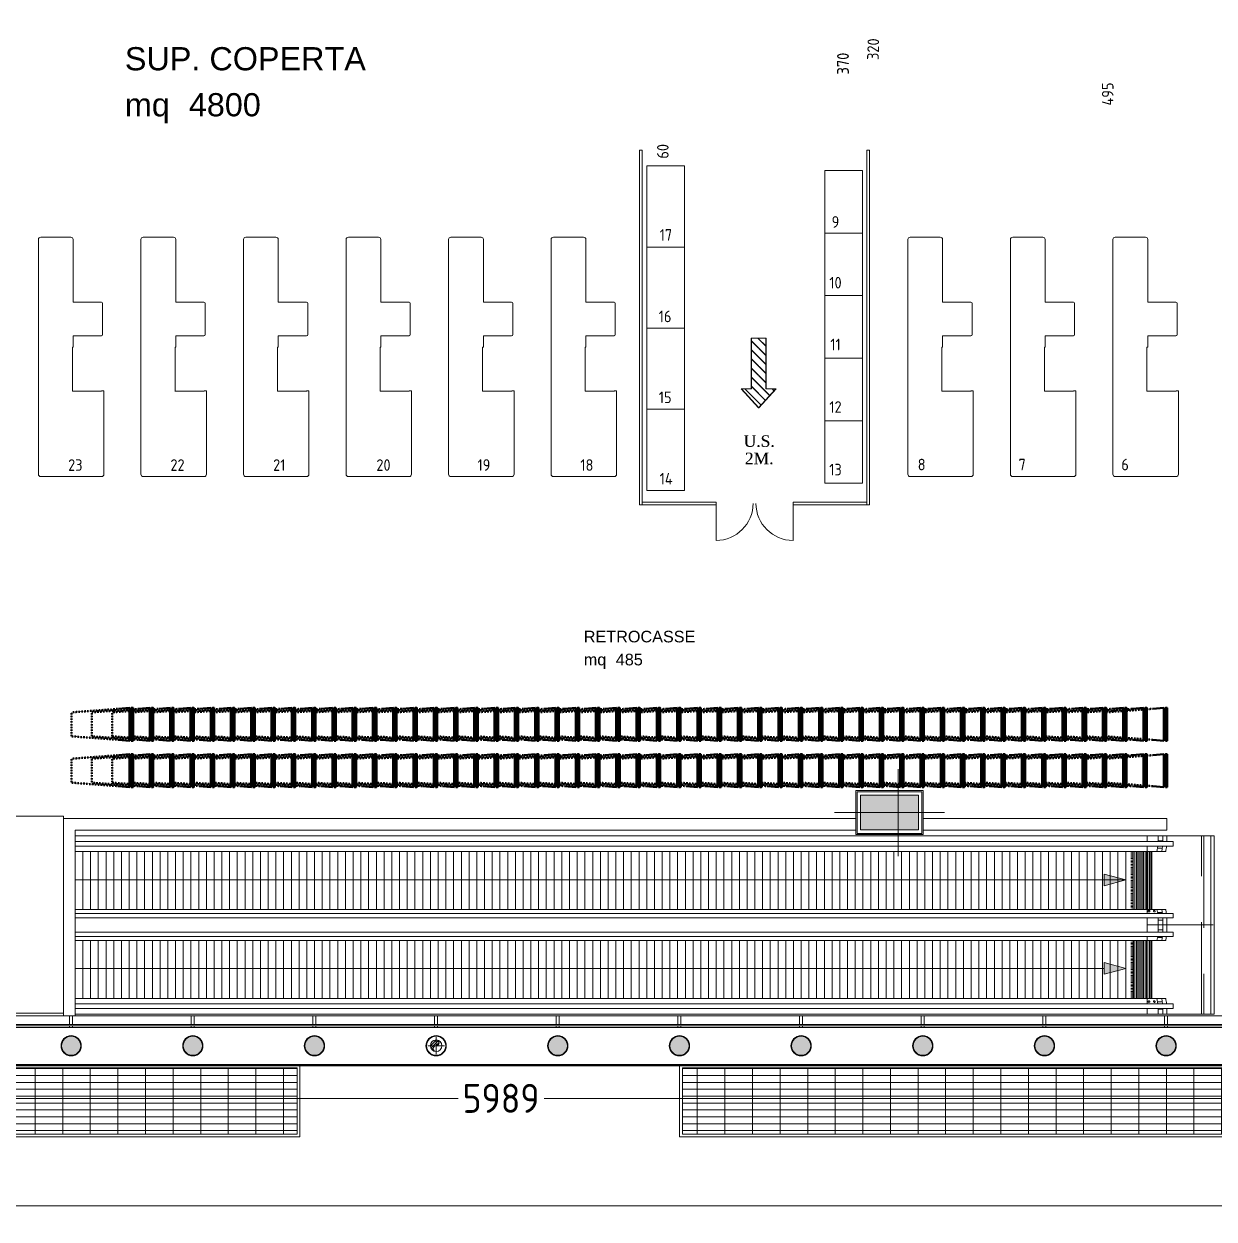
# Model space of a CAD drawing. Header units: millimetres. Extents: x 8265 to 78888, y 1905 to 34251.
# Drawn here: x 41581 to 43635, y 19102 to 21165 of the extents above; entities that cross this region are included whole.
import ezdxf
from ezdxf.enums import TextEntityAlignment as Align

# ---------------------------------------------------------------- set-up
doc = ezdxf.new("R2010")
doc.units = ezdxf.units.MM
for name, pattern in [('HIDDEN', [9.525, 6.35, -3.175]), ('HIDDEN1', [0.1, 0.05, -0.05]), ('HIDDEN4', [0.125, 0.025, -0.1]), ('HIDEGIO', [5000, 2500, -2500])]:
    doc.linetypes.add(name, pattern=pattern)
doc.layers.get('Defpoints').update_dxf_attribs({"lineweight": 0})
for name, color, linetype, lineweight in [('410_STRUTTURE_001-AM_0', 7, 'Continuous', 0), ('430_TAVOLATI_001-AM_0', 3, 'Continuous', 0), ('437_RIVESTIMENTI_001-AM_0', 13, 'Continuous', 0), ('440_ALTRI_ELEMENTI_001-AM_0', 31, 'Continuous', 50), ('440_SIMBOLI_001-AM_0', 31, 'Continuous', 0), ('441_SERRAMENTI_001-AM_0', 1, 'Continuous', 0), ('443_GRIGLIE_AERAZIONE_001-AM_0', 6, 'Continuous', 0), ('448_RAMPE_SCALE_ASCENS_001-AM_0', 216, 'Continuous', 0), ('461_LAYOUT_SCHEMATICO_001-AM_0', 11, 'Continuous', 0), ('461_SCHEMATICO_0', 11, 'Continuous', 0), ('464_LAY_OUT_TQ_001-AM_0', 2, 'Continuous', 0), ('471_TESTI_POLIGONI_001-AM_0', 221, 'Continuous', 0), ('480_CAMPITURE_SIMB_REI_001-AM_0', 30, 'Continuous', 0), ('491_OMBREGGIATURE_001-AM_0', 253, 'Continuous', 50), ('495_IMPIANTI_001-AM_0', 6, 'Continuous', 0), ('AM_0', 7, 'Continuous', 50)]:
    doc.layers.add(name, color=color, linetype=linetype, lineweight=lineweight)
doc.styles.add('AREA', font='arial.ttf', dxfattribs={"height": 30})
doc.styles.add('ROMANTIC', font='romantic.ttf')
doc.styles.get("Standard").update_dxf_attribs({"font": 'isocp.shx'})
doc.dimstyles.new('quote al 100', dxfattribs={"dimscale": 100, "dimtxt": 0.2, "dimasz": 0.1, "dimexe": 0.1, "dimexo": 0.5, "dimgap": 0.1, "dimtad": 0, "dimdec": 0, "dimrnd": 0.5, "dimdsep": 46, "dimtxsty": 'Standard', "dimblk": 'ARCHTICK', "dimcen": 0.1, "dimse1": 1, "dimse2": 1, "dimclrd": 256, "dimclre": 256, "dimclrt": 256, "dimadec": 0, "dimazin": 2, "dimtp": 0.1, "dimtm": 0.1, "dimtfac": 0.71, "dimtdec": 0, "dimtmove": 1, "dimatfit": 1, "dimldrblk": 'DOT', "dimfxl": 1, "dimtzin": 0, "dimlwd": -1, "dimlwe": -1, "dimarcsym": 0})
doc.dimstyles.new('Quote Svl', dxfattribs={"dimscale": 100, "dimtxt": 0.2, "dimasz": 0.15, "dimexe": 0, "dimexo": 0.2, "dimgap": 0.1, "dimtad": 1, "dimdec": 0, "dimrnd": 5, "dimdsep": 46, "dimtxsty": 'Standard', "dimblk": 'ARCHTICK', "dimcen": 0.2, "dimse1": 1, "dimse2": 1, "dimsd1": 1, "dimsd2": 1, "dimclrd": 256, "dimclre": 256, "dimclrt": 256, "dimadec": 0, "dimazin": 2, "dimtp": 0.1, "dimtm": 0.1, "dimtfac": 0.71, "dimtdec": 0, "dimtmove": 0, "dimatfit": 3, "dimldrblk": 'ARCHTICK', "dimfxl": 0, "dimtzin": 0, "dimlwd": -1, "dimlwe": -1, "dimarcsym": 0})
doc.dimstyles.new('Quote Svl$0', dxfattribs={"dimscale": 100, "dimtxt": 0.2, "dimasz": 0.15, "dimexe": 0, "dimexo": 0.2, "dimgap": 0.1, "dimtad": 1, "dimdec": 0, "dimdsep": 46, "dimtxsty": 'Standard', "dimblk": 'ARCHTICK', "dimcen": 0.2, "dimse1": 1, "dimse2": 1, "dimsd1": 1, "dimsd2": 1, "dimclrd": 256, "dimclre": 256, "dimclrt": 256, "dimadec": 0, "dimazin": 2, "dimtp": 0.1, "dimtm": 0.1, "dimtfac": 0.71, "dimtdec": 0, "dimtmove": 0, "dimatfit": 3, "dimldrblk": 'ARCHTICK', "dimfxl": 1, "dimtzin": 0, "dimlwd": -1, "dimlwe": -1, "dimarcsym": 0})
pattern_1 = [(0, (35456.603, 18313.833), (0, 11.90625), []), (90, (35456.603, 18313.833), (-47.625, 3e-15), [])]

# ---------------------------------------------------------------- blocks, each defined once
blk = doc.blocks.new('AUDIT_I_081223173830-3')
at = {"color": 0, "linetype": 'ByBlock'}
for p, q in [((-234, 475), (-191, 475)), ((-234, 450), (-191, 450)), ((-234, 425), (-191, 425)), ((-234, 400), (-191, 400)), ((-234, 375), (-191, 375)), ((-234, 350), (-191, 350)), ((-234, 325), (-191, 325)), ((-234, 300), (-191, 300)), ((-234, 275), (-191, 275)), ((-234, 250), (-191, 250)), ((-234, 225), (-191, 225)), ((-234, 200), (-191, 200)), ((-234, 175), (-191, 175)), ((-234, 150), (-191, 150)), ((-234, 125), (-191, 125)), ((-234, 100), (-191, 100)), ((-234, 75), (-191, 75)), ((-234, 50), (-191, 50)), ((-234, 25), (-191, 25)), ((-234, 0), (-191, 0)), ((-234, -25), (-191, -25)), ((-234, -50), (-191, -50)), ((-234, -75), (-191, -75)), ((-234, -100), (-191, -100)), ((-234, -125), (-191, -125)), ((-234, -150), (-191, -150)), ((-234, -175), (-191, -175)), ((-234, -200), (-191, -200)), ((-234, -225), (-191, -225)), ((-234, -250), (-191, -250)), ((-234, -275), (-191, -275)), ((-234, -300), (-191, -300)), ((-234, -325), (-191, -325)), ((-234, -350), (-191, -350)), ((-234, -375), (-191, -375)), ((-234, -400), (-191, -400)), ((-234, -425), (-191, -425)), ((-234, -450), (-191, -450)), ((-234, -475), (-191, -475))]:
    blk.add_line(p, q, dxfattribs=at)
blk = doc.blocks.new('tappeto mobile p-1 sezionato')
at = {"layer": '448_RAMPE_SCALE_ASCENS_001-AM_0', "lineweight": 13, "ltscale": 25}
for p, q in [((2722.3, 9425), (2722.3, 9117)), ((2722.3, 9425), (2743.8, 9425)), ((2727.8, 9425), (2727.8, 9117)), ((2743.8, 9425), (2804.1, 9425)), ((2804.1, 9414.9), (2804.1, 9425)), ((2804.1, 9425), (4688.1, 9425)), ((2811, 9414.9), (2811, 9425)), ((2811, 9416.4), (2818.7, 9416.4)), ((2811.4, 9406.9), (2812.7, 9398)), ((2818.7, 9414.9), (2818.7, 9425)), ((2819.2, 9406.9), (2821.2, 9398)), ((2837.7, 9414.9), (2837.7, 9425)), ((2837.7, 9398), (2837.7, 9406.9)), ((2805.8, 9398), (4688.1, 9398)), ((2811.9, 9403.4), (2820, 9403.4)), ((2829.8, 9298), (2829.8, 9398)), ((2837.7, 9398), (2837.7, 9291.1)), ((2874.9, 9298), (2874.9, 9398)), ((2888.3, 9298), (2888.3, 9398)), ((2901.6, 9298), (2901.6, 9398)), ((2914.9, 9298), (2914.9, 9398)), ((2928.3, 9298), (2928.3, 9398)), ((2941.6, 9298), (2941.6, 9398)), ((2954.9, 9298), (2954.9, 9398)), ((2968.3, 9298), (2968.3, 9398)), ((2981.6, 9298), (2981.6, 9398)), ((2994.9, 9298), (2994.9, 9398)), ((3008.3, 9298), (3008.3, 9398)), ((3021.6, 9298), (3021.6, 9398)), ((3034.9, 9298), (3034.9, 9398)), ((3048.3, 9298), (3048.3, 9398)), ((3061.6, 9298), (3061.6, 9398)), ((3074.9, 9298), (3074.9, 9398)), ((3088.3, 9298), (3088.3, 9398)), ((3101.6, 9298), (3101.6, 9398)), ((3114.9, 9298), (3114.9, 9398)), ((3128.3, 9298), (3128.3, 9398)), ((3141.6, 9298), (3141.6, 9398)), ((3154.9, 9298), (3154.9, 9398)), ((3168.3, 9298), (3168.3, 9398)), ((3181.6, 9298), (3181.6, 9398)), ((3194.9, 9298), (3194.9, 9398)), ((3208.3, 9298), (3208.3, 9398)), ((3221.6, 9298), (3221.6, 9398)), ((3234.9, 9298), (3234.9, 9398)), ((3248.3, 9298), (3248.3, 9398)), ((3261.6, 9298), (3261.6, 9398)), ((3274.9, 9298), (3274.9, 9398)), ((3288.3, 9298), (3288.3, 9398)), ((3301.6, 9298), (3301.6, 9398)), ((3314.9, 9298), (3314.9, 9398)), ((3328.3, 9298), (3328.3, 9398)), ((3341.6, 9298), (3341.6, 9398)), ((3354.9, 9298), (3354.9, 9398)), ((3368.3, 9298), (3368.3, 9398)), ((3381.6, 9298), (3381.6, 9398)), ((3394.9, 9298), (3394.9, 9398)), ((3408.3, 9298), (3408.3, 9398)), ((3421.6, 9298), (3421.6, 9398)), ((3434.9, 9298), (3434.9, 9398)), ((3448.3, 9298), (3448.3, 9398)), ((3461.6, 9298), (3461.6, 9398)), ((3474.9, 9298), (3474.9, 9398)), ((3488.3, 9298), (3488.3, 9398)), ((3501.6, 9298), (3501.6, 9398)), ((3514.9, 9298), (3514.9, 9398)), ((3528.3, 9298), (3528.3, 9398)), ((3541.6, 9298), (3541.6, 9398)), ((3554.9, 9298), (3554.9, 9398)), ((3568.3, 9298), (3568.3, 9398)), ((3581.6, 9298), (3581.6, 9398)), ((3594.9, 9298), (3594.9, 9398)), ((3608.3, 9298), (3608.3, 9398)), ((3621.6, 9298), (3621.6, 9398)), ((3634.9, 9298), (3634.9, 9398)), ((3648.3, 9298), (3648.3, 9398)), ((3661.6, 9298), (3661.6, 9398)), ((3674.9, 9298), (3674.9, 9398)), ((3688.3, 9298), (3688.3, 9398)), ((3701.6, 9298), (3701.6, 9398)), ((3714.9, 9298), (3714.9, 9398)), ((3728.3, 9298), (3728.3, 9398)), ((3741.6, 9298), (3741.6, 9398)), ((3754.9, 9298), (3754.9, 9398)), ((3768.3, 9298), (3768.3, 9398)), ((3781.6, 9298), (3781.6, 9398)), ((3794.9, 9298), (3794.9, 9398)), ((3808.3, 9298), (3808.3, 9398)), ((3821.6, 9298), (3821.6, 9398)), ((3834.9, 9298), (3834.9, 9398)), ((3848.3, 9298), (3848.3, 9398)), ((3861.6, 9298), (3861.6, 9398)), ((3874.9, 9298), (3874.9, 9398)), ((3888.3, 9298), (3888.3, 9398)), ((3901.6, 9298), (3901.6, 9398)), ((3914.9, 9298), (3914.9, 9398)), ((3928.3, 9298), (3928.3, 9398)), ((3941.6, 9298), (3941.6, 9398)), ((3954.9, 9298), (3954.9, 9398)), ((3968.3, 9298), (3968.3, 9398)), ((3981.6, 9298), (3981.6, 9398)), ((3994.9, 9298), (3994.9, 9398)), ((4008.3, 9298), (4008.3, 9398)), ((4021.6, 9298), (4021.6, 9398)), ((4034.9, 9298), (4034.9, 9398)), ((4048.3, 9298), (4048.3, 9398)), ((4061.6, 9298), (4061.6, 9398)), ((4074.9, 9298), (4074.9, 9398)), ((4088.3, 9298), (4088.3, 9398)), ((4101.6, 9298), (4101.6, 9398)), ((4114.9, 9298), (4114.9, 9398)), ((4128.3, 9298), (4128.3, 9398)), ((4141.6, 9298), (4141.6, 9398)), ((4154.9, 9298), (4154.9, 9398)), ((4168.3, 9298), (4168.3, 9398)), ((4181.6, 9298), (4181.6, 9398)), ((4194.9, 9298), (4194.9, 9398)), ((4208.3, 9298), (4208.3, 9398)), ((4221.6, 9298), (4221.6, 9398)), ((4234.9, 9298), (4234.9, 9398)), ((4248.3, 9298), (4248.3, 9398)), ((4261.6, 9298), (4261.6, 9398)), ((4274.9, 9298), (4274.9, 9398)), ((4288.3, 9298), (4288.3, 9398)), ((4301.6, 9298), (4301.6, 9398)), ((4314.9, 9298), (4314.9, 9398)), ((4328.3, 9298), (4328.3, 9398)), ((4341.6, 9298), (4341.6, 9398)), ((4354.9, 9298), (4354.9, 9398)), ((4368.3, 9298), (4368.3, 9398)), ((4381.6, 9298), (4381.6, 9398)), ((4394.9, 9298), (4394.9, 9398)), ((4408.3, 9298), (4408.3, 9398)), ((4421.6, 9298), (4421.6, 9398)), ((4434.9, 9298), (4434.9, 9398)), ((4448.3, 9298), (4448.3, 9398)), ((4461.6, 9298), (4461.6, 9398)), ((4474.9, 9298), (4474.9, 9398)), ((4488.3, 9298), (4488.3, 9398)), ((4501.6, 9298), (4501.6, 9398)), ((4514.9, 9298), (4514.9, 9398)), ((4528.3, 9298), (4528.3, 9398)), ((4541.6, 9298), (4541.6, 9398)), ((4554.9, 9298), (4554.9, 9398)), ((4568.3, 9298), (4568.3, 9398)), ((4581.6, 9298), (4581.6, 9398)), ((4594.9, 9298), (4594.9, 9398)), ((4608.3, 9298), (4608.3, 9398)), ((4621.6, 9298), (4621.6, 9398)), ((4634.9, 9298), (4634.9, 9398)), ((4648.3, 9298), (4648.3, 9398)), ((4661.6, 9298), (4661.6, 9398)), ((4674.9, 9298), (4674.9, 9398)), ((2804, 9283.1), (2804, 9271)), ((2805.7, 9298), (4688.1, 9298)), ((2810.9, 9283.1), (2810.9, 9271)), ((2811.6, 9291.1), (2812.6, 9298)), ((2811.8, 9292.6), (2819.9, 9292.6)), ((2818.6, 9283.1), (2818.6, 9271)), ((2819.5, 9291.1), (2821.1, 9298)), ((2837.7, 9283.1), (2837.7, 9258.9)), ((2723.8, 9271), (2837.7, 9271)), ((2804, 9258.9), (2804, 9271)), ((2810.9, 9279.6), (2818.6, 9279.6)), ((2810.9, 9258.9), (2810.9, 9271)), ((2810.9, 9262.4), (2818.6, 9262.4)), ((2818.6, 9258.9), (2818.6, 9271)), ((2805.7, 9244), (4688.1, 9244)), ((2811.6, 9250.9), (2812.6, 9244)), ((2811.8, 9249.4), (2819.9, 9249.4)), ((2819.5, 9250.9), (2821.1, 9244)), ((2829.8, 9244), (2829.8, 9144)), ((2837.7, 9250.9), (2837.7, 9244)), ((2874.9, 9244), (2874.9, 9144)), ((2888.3, 9244), (2888.3, 9144)), ((2901.6, 9244), (2901.6, 9144)), ((2914.9, 9244), (2914.9, 9144)), ((2928.3, 9244), (2928.3, 9144)), ((2941.6, 9244), (2941.6, 9144)), ((2954.9, 9244), (2954.9, 9144)), ((2968.3, 9244), (2968.3, 9144)), ((2981.6, 9244), (2981.6, 9144)), ((2994.9, 9244), (2994.9, 9144)), ((3008.3, 9244), (3008.3, 9144)), ((3021.6, 9244), (3021.6, 9144)), ((3034.9, 9244), (3034.9, 9144)), ((3048.3, 9244), (3048.3, 9144)), ((3061.6, 9244), (3061.6, 9144)), ((3074.9, 9244), (3074.9, 9144)), ((3088.3, 9244), (3088.3, 9144)), ((3101.6, 9244), (3101.6, 9144)), ((3114.9, 9244), (3114.9, 9144)), ((3128.3, 9244), (3128.3, 9144)), ((3141.6, 9244), (3141.6, 9144)), ((3154.9, 9244), (3154.9, 9144)), ((3168.3, 9244), (3168.3, 9144)), ((3181.6, 9244), (3181.6, 9144)), ((3194.9, 9244), (3194.9, 9144)), ((3208.3, 9244), (3208.3, 9144)), ((3221.6, 9244), (3221.6, 9144)), ((3234.9, 9244), (3234.9, 9144)), ((3248.3, 9244), (3248.3, 9144)), ((3261.6, 9244), (3261.6, 9144)), ((3274.9, 9244), (3274.9, 9144)), ((3288.3, 9244), (3288.3, 9144)), ((3301.6, 9244), (3301.6, 9144)), ((3314.9, 9244), (3314.9, 9144)), ((3328.3, 9244), (3328.3, 9144)), ((3341.6, 9244), (3341.6, 9144)), ((3354.9, 9244), (3354.9, 9144)), ((3368.3, 9244), (3368.3, 9144)), ((3381.6, 9244), (3381.6, 9144)), ((3394.9, 9244), (3394.9, 9144)), ((3408.3, 9244), (3408.3, 9144)), ((3421.6, 9244), (3421.6, 9144)), ((3434.9, 9244), (3434.9, 9144)), ((3448.3, 9244), (3448.3, 9144)), ((3461.6, 9244), (3461.6, 9144)), ((3474.9, 9244), (3474.9, 9144)), ((3488.3, 9244), (3488.3, 9144)), ((3501.6, 9244), (3501.6, 9144)), ((3514.9, 9244), (3514.9, 9144)), ((3528.3, 9244), (3528.3, 9144)), ((3541.6, 9244), (3541.6, 9144)), ((3554.9, 9244), (3554.9, 9144)), ((3568.3, 9244), (3568.3, 9144)), ((3581.6, 9244), (3581.6, 9144)), ((3594.9, 9244), (3594.9, 9144)), ((3608.3, 9244), (3608.3, 9144)), ((3621.6, 9244), (3621.6, 9144)), ((3634.9, 9244), (3634.9, 9144)), ((3648.3, 9244), (3648.3, 9144)), ((3661.6, 9244), (3661.6, 9144)), ((3674.9, 9244), (3674.9, 9144)), ((3688.3, 9244), (3688.3, 9144)), ((3701.6, 9244), (3701.6, 9144)), ((3714.9, 9244), (3714.9, 9144)), ((3728.3, 9244), (3728.3, 9144)), ((3741.6, 9244), (3741.6, 9144)), ((3754.9, 9244), (3754.9, 9144)), ((3768.3, 9244), (3768.3, 9144)), ((3781.6, 9244), (3781.6, 9144)), ((3794.9, 9244), (3794.9, 9144)), ((3808.3, 9244), (3808.3, 9144)), ((3821.6, 9244), (3821.6, 9144)), ((3834.9, 9244), (3834.9, 9144)), ((3848.3, 9244), (3848.3, 9144)), ((3861.6, 9244), (3861.6, 9144)), ((3874.9, 9244), (3874.9, 9144)), ((3888.3, 9244), (3888.3, 9144)), ((3901.6, 9244), (3901.6, 9144)), ((3914.9, 9244), (3914.9, 9144)), ((3928.3, 9244), (3928.3, 9144)), ((3941.6, 9244), (3941.6, 9144)), ((3954.9, 9244), (3954.9, 9144)), ((3968.3, 9244), (3968.3, 9144)), ((3981.6, 9244), (3981.6, 9144)), ((3994.9, 9244), (3994.9, 9144)), ((4008.3, 9244), (4008.3, 9144)), ((4021.6, 9244), (4021.6, 9144)), ((4034.9, 9244), (4034.9, 9144)), ((4048.3, 9244), (4048.3, 9144)), ((4061.6, 9244), (4061.6, 9144)), ((4074.9, 9244), (4074.9, 9144)), ((4088.3, 9244), (4088.3, 9144)), ((4101.6, 9244), (4101.6, 9144)), ((4114.9, 9244), (4114.9, 9144)), ((4128.3, 9244), (4128.3, 9144)), ((4141.6, 9244), (4141.6, 9144)), ((4154.9, 9244), (4154.9, 9144)), ((4168.3, 9244), (4168.3, 9144)), ((4181.6, 9244), (4181.6, 9144)), ((4194.9, 9244), (4194.9, 9144)), ((4208.3, 9244), (4208.3, 9144)), ((4221.6, 9244), (4221.6, 9144)), ((4234.9, 9244), (4234.9, 9144)), ((4248.3, 9244), (4248.3, 9144)), ((4261.6, 9244), (4261.6, 9144)), ((4274.9, 9244), (4274.9, 9144)), ((4288.3, 9244), (4288.3, 9144)), ((4301.6, 9244), (4301.6, 9144)), ((4314.9, 9244), (4314.9, 9144)), ((4328.3, 9244), (4328.3, 9144)), ((4341.6, 9244), (4341.6, 9144)), ((4354.9, 9244), (4354.9, 9144)), ((4368.3, 9244), (4368.3, 9144)), ((4381.6, 9244), (4381.6, 9144)), ((4394.9, 9244), (4394.9, 9144)), ((4408.3, 9244), (4408.3, 9144)), ((4421.6, 9244), (4421.6, 9144)), ((4434.9, 9244), (4434.9, 9144)), ((4448.3, 9244), (4448.3, 9144)), ((4461.6, 9244), (4461.6, 9144)), ((4474.9, 9244), (4474.9, 9144)), ((4488.3, 9244), (4488.3, 9144)), ((4501.6, 9244), (4501.6, 9144)), ((4514.9, 9244), (4514.9, 9144)), ((4528.3, 9244), (4528.3, 9144)), ((4541.6, 9244), (4541.6, 9144)), ((4554.9, 9244), (4554.9, 9144)), ((4568.3, 9244), (4568.3, 9144)), ((4581.6, 9244), (4581.6, 9144)), ((4594.9, 9244), (4594.9, 9144)), ((4608.3, 9244), (4608.3, 9144)), ((4621.6, 9244), (4621.6, 9144)), ((4634.9, 9244), (4634.9, 9144)), ((4648.3, 9244), (4648.3, 9144)), ((4661.6, 9244), (4661.6, 9144)), ((4674.9, 9244), (4674.9, 9144)), ((2805.8, 9144), (4688.1, 9144)), ((2811.4, 9135.1), (2812.7, 9144)), ((2811.9, 9138.6), (2820, 9138.6)), ((2819.2, 9135.1), (2821.2, 9144)), ((2837.7, 9144), (2837.7, 9135.1)), ((2804.1, 9127.1), (2804.1, 9117)), ((2811, 9127.1), (2811, 9117)), ((2811, 9125.6), (2818.7, 9125.6)), ((2818.7, 9127.1), (2818.7, 9117)), ((2837.7, 9127.1), (2837.7, 9117)), ((2743.8, 9117), (2722.3, 9117)), ((2743.8, 9117), (2804.1, 9117)), ((2804.1, 9117), (4688.1, 9117))]:
    blk.add_line(p, q, dxfattribs=at)
at = {"layer": '448_RAMPE_SCALE_ASCENS_001-AM_0', "linetype": 'HIDDEN', "lineweight": 13, "ltscale": 25}
for p, q in [((2739.8, 9425), (2739.8, 9117)), ((2743.8, 9117), (2743.8, 9425))]:
    blk.add_line(p, q, dxfattribs=at)
at = {"layer": '448_RAMPE_SCALE_ASCENS_001-AM_0', "extrusion": (0, 0, -1)}
for p, q in [((2831.5, 9298), (2831.5, 9398)), ((2834, 9298), (2834, 9398)), ((2836.5, 9298), (2836.5, 9398)), ((2839, 9298), (2839, 9398)), ((2841.5, 9298), (2841.5, 9398)), ((2844, 9298), (2844, 9398)), ((2846.5, 9298), (2846.5, 9398)), ((2849, 9298), (2849, 9398)), ((2851.5, 9298), (2851.5, 9398)), ((2854, 9298), (2854, 9398)), ((2856.5, 9298), (2856.5, 9398)), ((2859, 9298), (2859, 9398)), ((2861.8, 9298), (2861.8, 9398)), ((2831.5, 9244), (2831.5, 9144)), ((2834, 9244), (2834, 9144)), ((2836.5, 9244), (2836.5, 9144)), ((2839, 9244), (2839, 9144)), ((2841.5, 9244), (2841.5, 9144)), ((2844, 9244), (2844, 9144)), ((2846.5, 9244), (2846.5, 9144)), ((2849, 9244), (2849, 9144)), ((2851.5, 9244), (2851.5, 9144)), ((2854, 9244), (2854, 9144)), ((2856.5, 9244), (2856.5, 9144)), ((2859, 9244), (2859, 9144)), ((2861.5, 9244), (2861.5, 9144)), ((2861.8, 9244), (2861.8, 9144))]:
    blk.add_line(p, q, dxfattribs=at)
at = {"layer": '448_RAMPE_SCALE_ASCENS_001-AM_0', "lineweight": 13, "ltscale": 25}
for points in [[(4688.1, 9406.9), (2792.7, 9406.9), (2792.7, 9414.9), (4688.1, 9414.9)], [(4688.1, 9283.1), (2792.7, 9283.1), (2792.7, 9291.1), (4688.1, 9291.1)], [(4688.1, 9258.9), (2792.7, 9258.9), (2792.7, 9250.9), (4688.1, 9250.9)], [(4688.1, 9135.1), (2792.7, 9135.1), (2792.7, 9127.1), (4688.1, 9127.1)]]:
    blk.add_lwpolyline(points, dxfattribs=at)
for points in [[(2826.5, 9295.9, -0.119641), (2826.7, 9295.5, -0.104884), (2826.8, 9295, -0.089093), (2826.6, 9294.5, -0.080436), (2826.3, 9294, -0.080436), (2825.8, 9293.6, -0.089093), (2825.3, 9293.5, -0.104884), (2824.7, 9293.5, -0.119641), (2824.3, 9293.8, -0.119641), (2824.1, 9294.2, -0.104884), (2824.1, 9294.7, -0.089093), (2824.2, 9295.2, -0.080436), (2824.6, 9295.7, -0.080436), (2825, 9296, -0.089093), (2825.6, 9296.2, -0.104884), (2826.1, 9296.1, -0.119641)], [(2836.1, 9294.8, -0.108382), (2836, 9294.3, -0.102053), (2835.7, 9293.9, -0.094216), (2835.2, 9293.6, -0.089335), (2834.6, 9293.5, -0.089335), (2834, 9293.6, -0.094216), (2833.6, 9293.9, -0.102053), (2833.2, 9294.3, -0.108382), (2833.1, 9294.8, -0.108382), (2833.2, 9295.3, -0.102053), (2833.6, 9295.8, -0.094216), (2834, 9296.1, -0.089335), (2834.6, 9296.2, -0.089335), (2835.2, 9296.1, -0.094216), (2835.7, 9295.8, -0.102053), (2836, 9295.3, -0.108382)], [(2826.5, 9139.9, -0.119641), (2826.7, 9139.5, -0.104884), (2826.8, 9139, -0.089093), (2826.6, 9138.5, -0.080436), (2826.3, 9138, -0.080436), (2825.8, 9137.6, -0.089093), (2825.3, 9137.5, -0.104884), (2824.7, 9137.5, -0.119641), (2824.3, 9137.8, -0.119641), (2824.1, 9138.2, -0.104884), (2824.1, 9138.7, -0.089093), (2824.2, 9139.2, -0.080436), (2824.6, 9139.7, -0.080436), (2825, 9140, -0.089093), (2825.6, 9140.2, -0.104884), (2826.1, 9140.1, -0.119641)], [(2836.1, 9138.8, -0.108382), (2836, 9138.3, -0.102053), (2835.7, 9137.9, -0.094216), (2835.2, 9137.6, -0.089335), (2834.6, 9137.5, -0.089335), (2834, 9137.6, -0.094216), (2833.6, 9137.9, -0.102053), (2833.2, 9138.3, -0.108382), (2833.1, 9138.8, -0.108382), (2833.2, 9139.3, -0.102053), (2833.6, 9139.8, -0.094216), (2834, 9140.1, -0.089335), (2834.6, 9140.2, -0.089335), (2835.2, 9140.1, -0.094216), (2835.7, 9139.8, -0.102053), (2836, 9139.3, -0.108382)]]:
    blk.add_lwpolyline(points, format="xyb", close=True, dxfattribs=at)
for centre, start, end in [((2918.1, 9420.1), 186.6043, 191.1128), ((2918, 9275.9), 168.8872, 172.3871), ((2918, 9266.1), 187.6129, 191.1128), ((2918.1, 9121.9), 168.8872, 173.3957)]:
    blk.add_arc(centre, 114.5, start, end, dxfattribs=at)
at = {"layer": '448_RAMPE_SCALE_ASCENS_001-AM_0', "lineweight": 13, "ltscale": 25, "extrusion": (0, 0, -1), "xscale": 0.1000000000058208, "yscale": 0.1000000000058208, "zscale": 0.1000000000058208}
blk.add_blockref('AUDIT_I_081223173830-3', (-2842.7, 9348), dxfattribs=at)
at = {"layer": '448_RAMPE_SCALE_ASCENS_001-AM_0', "lineweight": 13, "ltscale": 25, "extrusion": (0, 0, -1), "xscale": -0.1000000000058208, "yscale": 0.09999999962747097, "zscale": 0.1, "rotation": 180}
blk.add_blockref('AUDIT_I_081223173830-3', (-2842.7, 9194), dxfattribs=at)
blk = doc.blocks.new('SUP-LOC')
at = {"style": 'AREA'}
blk.add_text('mq', height=20, dxfattribs=at).set_placement((7.7, -17.4))
for tag, p in [('NAME_LOC', (7.7, 22.3)), ('AREA_AREA', (62.9, -17.4))]:
    blk.add_attdef(tag, p, '', height=20, dxfattribs=at)
blk = doc.blocks.new('_ArchTick')
at = {"layer": 'AM_0', "color": 0, "const_width": 0.15}
blk.add_lwpolyline([(-0.5, -0.5), (0.5, 0.5)], dxfattribs=at)
blk = doc.blocks.new('*D289')
at = {"layer": '464_LAY_OUT_TQ_001-AM_0', "transparency": 16777216}
for p, q in [((34671.3, 19124.8), (40330.9, 19124.8)), ((46095.6, 19124.8), (40498, 19124.8))]:
    blk.add_line(p, q, dxfattribs=at)
at = {"layer": 'Defpoints', "color": 0, "transparency": 16777216}
for p in [(34671.3, 19367.4, -17.9), (46095.6, 19367.4, -17.9), (34671.3, 19124.8)]:
    blk.add_point(p, dxfattribs=at)
at = {"layer": '464_LAY_OUT_TQ_001-AM_0', "transparency": 16777216, "xscale": 30, "yscale": 30, "zscale": 30, "rotation": 180}
blk.add_blockref('_ArchTick', (34671.3, 19124.8), dxfattribs=at)
at = {"layer": '464_LAY_OUT_TQ_001-AM_0', "transparency": 16777216, "xscale": 30, "yscale": 30, "zscale": 30}
blk.add_blockref('_ArchTick', (46095.6, 19124.8), dxfattribs=at)
at = {"layer": '464_LAY_OUT_TQ_001-AM_0', "transparency": 16777216, "insert": (40414.4, 19134.6), "char_height": 50, "attachment_point": 5}
blk.add_mtext('11425', dxfattribs=at)
blk = doc.blocks.new('_Dot')
at = {"color": 0, "linetype": 'ByBlock', "lineweight": -2}
blk.add_line((-0.5, 0), (-1, 0), dxfattribs=at)
at = {"color": 0, "linetype": 'ByBlock', "const_width": 0.5}
blk.add_lwpolyline([(-0.25, 0, 1), (0.25, 0, 1)], format="xyb", close=True, dxfattribs=at)
blk = doc.blocks.new('*D290')
at = {"layer": '464_LAY_OUT_TQ_001-AM_0', "transparency": 16777216}
for p, q in [((40106.6, 19310.2), (42330.2, 19310.2)), ((46095.6, 19310.2), (42478.9, 19310.2))]:
    blk.add_line(p, q, dxfattribs=at)
at = {"layer": 'Defpoints', "color": 0, "transparency": 16777216}
for p in [(40106.6, 19367.4, -17.9), (46095.6, 19367.4, -17.9), (40106.6, 19310.2)]:
    blk.add_point(p, dxfattribs=at)
at = {"layer": '464_LAY_OUT_TQ_001-AM_0', "transparency": 16777216, "xscale": 30, "yscale": 30, "zscale": 30, "rotation": 180}
blk.add_blockref('_ArchTick', (40106.6, 19310.2), dxfattribs=at)
at = {"layer": '464_LAY_OUT_TQ_001-AM_0', "transparency": 16777216, "xscale": 30, "yscale": 30, "zscale": 30}
blk.add_blockref('_ArchTick', (46095.6, 19310.2), dxfattribs=at)
at = {"layer": '464_LAY_OUT_TQ_001-AM_0', "transparency": 16777216, "insert": (42404.5, 19310.2), "char_height": 50, "attachment_point": 5}
blk.add_mtext('5989', dxfattribs=at)
blk = doc.blocks.new('*D237')
at = {"layer": 'Defpoints', "color": 0, "transparency": 16777216}
for p in [(43486.2, 21290.9, 20.8), (43471.6, 20796.4), (43486.2, 20796.4, 24)]:
    blk.add_point(p, dxfattribs=at)
at = {"layer": '464_LAY_OUT_TQ_001-AM_0', "transparency": 16777216, "insert": (43451.6, 21043.6), "char_height": 20, "attachment_point": 5, "rotation": 90}
blk.add_mtext('495', dxfattribs=at)
blk = doc.blocks.new('*D245')
at = {"layer": 'Defpoints', "color": 0, "transparency": 16777216}
for p in [(43014.4, 21280.4), (43019.8, 21280.4, 2.5), (43019.8, 20911.7, 0)]:
    blk.add_point(p, dxfattribs=at)
at = {"layer": '464_LAY_OUT_TQ_001-AM_0', "transparency": 16777216, "insert": (42994.4, 21096.1), "char_height": 20, "attachment_point": 5, "rotation": 89.9918}
blk.add_mtext('370', dxfattribs=at)
blk = doc.blocks.new('*D246')
at = {"layer": 'Defpoints', "color": 0, "transparency": 16777216}
for p in [(43047, 21280.4, 2.3), (43071.4, 21279.7), (43037.5, 20958.7, -0.8)]:
    blk.add_point(p, dxfattribs=at)
at = {"layer": '464_LAY_OUT_TQ_001-AM_0', "transparency": 16777216, "insert": (43046.7, 21121), "char_height": 20, "attachment_point": 5, "rotation": 88.3057}
blk.add_mtext('320', dxfattribs=at)
blk = doc.blocks.new('casse schematico')
at = {"layer": '461_LAYOUT_SCHEMATICO_001-AM_0'}
for p, q in [((-7.5, 53, -35.9), (-7.5, -52, -12)), ((405.5, 1, -12), (405.5, 53, -35.9)), ((140, -1.7), (140, -52)), ((140, -1.7), (140.1, -1.7)), ((140.1, -1.7), (140.1, -1.8)), ((140.1, -1.8), (169.3, -1.8)), ((169.3, -1.7), (169.4, -1.7)), ((169.3, -1.7), (169.3, -1.8)), ((215.8, -1.8), (169.5, -1.8)), ((215.8, -1.8), (215.8, -2.4)), ((217.9, -3), (216.4, -3)), ((235.5, -3), (218, -3)), ((235.5, -51.8, -24), (235.5, -3)), ((293.7, -51.8, -24), (293.7, -3, 0)), ((401.5, -3, -12), (293.7, -3, 0)), ((-3.5, -56, -12), (140, -56)), ((140, -52), (140.1, -52)), ((140, -56), (140.1, -56)), ((140.7, -52.6), (140.7, -55.4)), ((291.7, -53.8, -24), (237.5, -53.8, -24))]:
    blk.add_line(p, q, dxfattribs=at)
at = {"layer": '461_LAYOUT_SCHEMATICO_001-AM_0', "elevation": -24}
blk.add_lwpolyline([(401.5, 57), (-3.5, 57, 0.414213), (-7.5, 53)], format="xyb", dxfattribs=at)
at = {"layer": '461_LAYOUT_SCHEMATICO_001-AM_0'}
for centre, radius, start, end in [((401.5, 53, -35.9), 4, 0.0001, 90), ((401.5, 1, -12), 4, 270.0001, 0), ((216.4, -2.4), 0.6, 180, 270), ((-3.5, -52, -12), 4, 180, 269.9999), ((140.1, -52.6), 0.6, 0, 90), ((140.1, -55.4), 0.6, 270, 0), ((237.5, -51.8, -24), 2, 180, 270), ((291.7, -51.8, -24), 2, 270, 360)]:
    blk.add_arc(centre, radius, start, end, dxfattribs=at)
blk = doc.blocks.new('FRECCIA US ORIZZONTALE')
h = blk.add_hatch()
h.set_pattern_fill('ANSI31', color=256, scale=7, style=0)
h.set_pattern_definition([(45, (-5619.863, -3114.928), (-15.71545, 15.71545), [])])
h.paths.add_polyline_path([(0, 0), (-60, 65), (-25, 65), (-25, 240), (25, 240), (25, 65), (60, 65)])
blk.add_lwpolyline([(0, 0), (-60, 65), (-25, 65), (-25, 240), (25, 240), (25, 65), (60, 65)], close=True)
blk = doc.blocks.new('US')
at = {"rotation": 270}
blk.add_blockref('FRECCIA US ORIZZONTALE', (50, 0), dxfattribs=at)
blk = doc.blocks.new('*D297')
at = {"layer": 'Defpoints', "color": 0, "transparency": 16777216}
for p in [(42707.3, 20979.4), (42687.3, 20919.4), (42703.7, 20919.4)]:
    blk.add_point(p, dxfattribs=at)
at = {"layer": '464_LAY_OUT_TQ_001-AM_0', "transparency": 16777216, "insert": (42683.7, 20944.7), "char_height": 20, "attachment_point": 5, "rotation": 90}
blk.add_mtext('60', dxfattribs=at)
blk = doc.blocks.new('*D298')
at = {"layer": 'Defpoints', "color": 0, "transparency": 16777216}
for p in [(43014.9, 21280.4), (43020.3, 21280.4, 2.5), (43020.3, 20911.7, 0)]:
    blk.add_point(p, dxfattribs=at)
at = {"layer": '464_LAY_OUT_TQ_001-AM_0', "transparency": 16777216, "insert": (42994.9, 21096.1), "char_height": 20, "attachment_point": 5, "rotation": 89.9918}
blk.add_mtext('370', dxfattribs=at)
blk = doc.blocks.new('*U216')
at = {"linetype": 'HIDDEN1'}
blk.add_lwpolyline([(26.8, 25), (20.7, 106), (-20.7, 106), (-26.7, 25)], dxfattribs=at)
at = {"linetype": 'Continuous'}
blk.add_lwpolyline([(-26.8, 25), (-28.3, 5.9), (28.3, 5.9), (26.8, 25)], dxfattribs=at)
blk.add_lwpolyline([(-28.3, 3), (-28.3, 0), (28.3, 0), (28.3, 3)], close=True, dxfattribs=at)

msp = doc.modelspace()

# ---------------------------------------------------------------- hatches: boundary and pattern name
at = {"layer": '410_STRUTTURE_001-AM_0'}
msp.add_hatch(color=256, dxfattribs=at).paths.add_polyline_path([(43025, 19773.4), (43025, 19833.4), (43125, 19833.4), (43125, 19773.4)])
h = msp.add_hatch(color=256, dxfattribs=at)
edge = h.paths.add_edge_path()
edge.add_arc((41662.4, 19401), 16.5, 0, 360)
h = msp.add_hatch(color=256, dxfattribs=at)
edge = h.paths.add_edge_path()
edge.add_arc((41872.4, 19401), 16.5, 0, 360)
h = msp.add_hatch(color=256, dxfattribs=at)
edge = h.paths.add_edge_path()
edge.add_arc((42082.4, 19401), 16.5, 0, 360)
h = msp.add_hatch(color=256, dxfattribs=at)
edge = h.paths.add_edge_path()
edge.add_arc((42502.4, 19401), 16.5, 0, 360)
h = msp.add_hatch(color=256, dxfattribs=at)
edge = h.paths.add_edge_path()
edge.add_arc((42712.4, 19401), 16.5, 0, 360)
h = msp.add_hatch(color=256, dxfattribs=at)
edge = h.paths.add_edge_path()
edge.add_arc((42922.4, 19401), 16.5, 0, 360)
h = msp.add_hatch(color=256, dxfattribs=at)
edge = h.paths.add_edge_path()
edge.add_arc((43132.4, 19401), 16.5, 0, 360)
h = msp.add_hatch(color=256, dxfattribs=at)
edge = h.paths.add_edge_path()
edge.add_arc((43342.4, 19401), 16.5, 0, 360)
h = msp.add_hatch(color=256, dxfattribs=at)
edge = h.paths.add_edge_path()
edge.add_arc((43552.4, 19401), 16.5, 0, 360)
at = {"layer": '443_GRIGLIE_AERAZIONE_001-AM_0'}
h = msp.add_hatch(dxfattribs=at)
h.set_pattern_fill('GRATE', color=253, scale=15, style=0)
h.set_pattern_definition(pattern_1)
h.paths.add_polyline_path([(42052.3, 19362.6), (40462.3, 19362.6), (40462.3, 19248.6), (42052.3, 19248.6)])
h = msp.add_hatch(dxfattribs=at)
h.set_pattern_fill('GRATE', color=253, scale=15, style=0)
h.set_pattern_definition(pattern_1)
h.paths.add_polyline_path([(44807.2, 19362.6), (42717.4, 19362.6), (42717.4, 19248.6), (44807.2, 19248.6)])
at = {"layer": '495_IMPIANTI_001-AM_0'}
h = msp.add_hatch(dxfattribs=at)
h.set_pattern_fill('ANSI31', color=256, style=0)
h.set_pattern_definition([(45, (37136.6025, 18313.8335), (-2.245064, 2.245064), [])])
h.paths.add_polyline_path([(42292.4, 19411, 0.414214), (42282.4, 19401), (42292.4, 19401)])
h.paths.add_polyline_path([(42292.4, 19411), (42292.4, 19401, 1)])
h.paths.add_polyline_path([(42292.4, 19401), (42282.4, 19401, 0.414214), (42292.4, 19391, -1)])

# ---------------------------------------------------------------- linework, layer by layer
at = {"layer": '410_STRUTTURE_001-AM_0'}
for p, q in [((43090, 19728.4), (43090, 19878.4)), ((42980, 19803.4), (43170, 19803.4))]:
    msp.add_line(p, q, dxfattribs=at)
msp.add_lwpolyline([(43025, 19773.4), (43025, 19833.4), (43125, 19833.4), (43125, 19773.4)], close=True, dxfattribs=at)
for centre in [(41662.4, 19401, 3.1), (41872.4, 19401, 3.1), (42082.4, 19401, 3.1), (42292.4, 19401, 3.1), (42502.4, 19401, 3.1), (42712.4, 19401, 3.1), (42922.4, 19401, 3.1), (43132.4, 19401, 3.1), (43342.4, 19401, 3.1), (43552.4, 19401, 3.1)]:
    msp.add_circle(centre, 16.5, dxfattribs=at)
at = {"layer": '430_TAVOLATI_001-AM_0', "linetype": 'HIDEGIO'}
for p, q in [((43017, 19793.2), (41649.4, 19793.2)), ((41649.4, 19793.2), (41649.4, 19452.4)), ((43553.4, 19793.2), (43133, 19793.2)), ((43553.4, 19773.2), (43553.4, 19793.2)), ((41669.4, 19773.2), (41669.4, 19452.4)), ((43017, 19773.2), (41669.4, 19773.2)), ((43553.4, 19773.2), (43133, 19773.2))]:
    msp.add_line(p, q, dxfattribs=at)
at = {"layer": '437_RIVESTIMENTI_001-AM_0'}
for centre in [(41662.4, 19401, 3.1), (41872.4, 19401, 3.1), (42082.4, 19401, 3.1), (42292.4, 19401, 3.1), (42502.4, 19401, 3.1), (42712.4, 19401, 3.1), (42922.4, 19401, 3.1), (43132.4, 19401, 3.1), (43342.4, 19401, 3.1), (43552.4, 19401, 3.1)]:
    msp.add_circle(centre, 17.5, dxfattribs=at)
at = {"layer": '440_ALTRI_ELEMENTI_001-AM_0'}
msp.add_line((45054.1, 19367.4), (39880.1, 19367.4), dxfattribs=at)
at = {"layer": '440_SIMBOLI_001-AM_0'}
for p, q in [((43133, 19841.4), (43017, 19841.4)), ((43017, 19841.4), (43017, 19765.4)), ((43131, 19839.4), (43019, 19839.4)), ((43019, 19839.4), (43019, 19767.4)), ((43131, 19767.4), (43131, 19839.4)), ((43133, 19765.4), (43133, 19841.4)), ((43133, 19765.4), (43017, 19765.4)), ((43131, 19767.4), (43019, 19767.4))]:
    msp.add_line(p, q, dxfattribs=at)
at = {"layer": '441_SERRAMENTI_001-AM_0', "linetype": 'Continuous'}
for p, q in [((44142.2, 19452.4), (39909.5, 19452.3)), ((44141.8, 19432.4), (39912, 19432.3))]:
    msp.add_line(p, q, dxfattribs=at)
at = {"layer": '441_SERRAMENTI_001-AM_0'}
for p, q in [((39914.5, 19437.4), (44142.2, 19437.5)), ((39914.5, 19435.4), (44142.2, 19435.5))]:
    msp.add_line(p, q, dxfattribs=at)
for points in [[(41659.6, 19437.4), (41659.6, 19452.4), (41664.6, 19452.4), (41664.6, 19437.4)], [(41869.6, 19437.4), (41869.6, 19452.4), (41874.6, 19452.4), (41874.6, 19437.4)], [(42079.6, 19437.4), (42079.6, 19452.4), (42084.6, 19452.4), (42084.6, 19437.4)], [(42289.6, 19437.4), (42289.6, 19452.4), (42294.6, 19452.4), (42294.6, 19437.4)], [(42499.6, 19437.4), (42499.6, 19452.4), (42504.6, 19452.4), (42504.6, 19437.4)], [(42709.6, 19437.5), (42709.6, 19452.4), (42714.6, 19452.4), (42714.6, 19437.5)], [(42919.6, 19437.5), (42919.6, 19452.4), (42924.6, 19452.4), (42924.6, 19437.5)], [(43129.6, 19437.5), (43129.6, 19452.4), (43134.6, 19452.4), (43134.6, 19437.5)], [(43339.6, 19437.5), (43339.6, 19452.4), (43344.6, 19452.4), (43344.6, 19437.5)], [(43549.6, 19437.5), (43549.6, 19452.4), (43554.6, 19452.4), (43554.6, 19437.5)], [(41659.6, 19435.4), (41659.6, 19432.4), (41664.6, 19432.4), (41664.6, 19435.4)], [(41869.6, 19435.4), (41869.6, 19432.4), (41874.6, 19432.4), (41874.6, 19435.4)], [(42079.6, 19435.4), (42079.6, 19432.4), (42084.6, 19432.4), (42084.6, 19435.4)], [(42289.6, 19435.4), (42289.6, 19432.4), (42294.6, 19432.4), (42294.6, 19435.4)], [(42499.6, 19435.4), (42499.6, 19432.4), (42504.6, 19432.4), (42504.6, 19435.4)], [(42709.6, 19435.5), (42709.6, 19432.4), (42714.6, 19432.4), (42714.6, 19435.5)], [(42919.6, 19435.5), (42919.6, 19432.4), (42924.6, 19432.4), (42924.6, 19435.5)], [(43129.6, 19435.5), (43129.6, 19432.4), (43134.6, 19432.4), (43134.6, 19435.5)], [(43339.6, 19435.5), (43339.6, 19432.4), (43344.6, 19432.4), (43344.6, 19435.5)], [(43549.6, 19435.5), (43549.6, 19432.4), (43554.6, 19432.4), (43554.6, 19435.5)]]:
    msp.add_lwpolyline(points, close=True, dxfattribs=at)
at = {"layer": '443_GRIGLIE_AERAZIONE_001-AM_0'}
for points in [[(40457.3, 19367.6), (42057.3, 19367.6), (42057.3, 19243.6), (40457.3, 19243.6)], [(40462.3, 19362.6), (42052.3, 19362.6), (42052.3, 19248.6), (40462.3, 19248.6)], [(42712.4, 19367.6), (44812.2, 19367.6), (44812.3, 19243.6), (42712.4, 19243.6)], [(42717.4, 19362.6), (44807.2, 19362.6), (44807.2, 19248.6), (42717.4, 19248.6)]]:
    msp.add_lwpolyline(points, close=True, dxfattribs=at)
at = {"layer": '448_RAMPE_SCALE_ASCENS_001-AM_0', "linetype": 'Continuous'}
for p, q in [((41669.4, 19687.2), (43482.6, 19687.2)), ((43445.3, 19697.2), (43445.3, 19677.2)), ((43482.6, 19687.2), (43445.3, 19697.2)), ((43482.6, 19687.2), (43445.3, 19677.2)), ((43445.3, 19544.5), (43445.3, 19524.5)), ((43482.6, 19534.5), (43445.3, 19544.5)), ((41669.4, 19534.5), (43445.3, 19534.5)), ((43482.6, 19534.5), (43445.3, 19524.5))]:
    msp.add_line(p, q, dxfattribs=at)
at = {"layer": '448_RAMPE_SCALE_ASCENS_001-AM_0'}
for points in [[(43482.6, 19687.2, 6.2), (43445.3, 19697.2, 6.2), (43445.3, 19677.2, 6.2)], [(43482.6, 19534.5, 3.1), (43445.3, 19544.5, 3.1), (43445.3, 19524.5, 3.1)]]:
    msp.add_solid(points, dxfattribs=at)
at = {"layer": '461_SCHEMATICO_0'}
for points in [[(42643.4, 20334.6), (42648, 20334.6), (42648, 20946.8), (42643.4, 20946.8)], [(43040.5, 20334.6), (43036, 20334.6), (43036, 20946.8), (43040.5, 20946.8)], [(42656, 20919.4), (42721, 20919.4), (42721, 20779.4), (42656, 20779.4)], [(43028.3, 20803.7), (42963.4, 20803.7), (42963.4, 20911.6), (43028.3, 20911.6)], [(43028.3, 20695.6), (42963.4, 20695.6), (42963.4, 20803.6), (43028.3, 20803.6)], [(42656, 20779.4), (42721, 20779.4), (42721, 20639.4), (42656, 20639.4)], [(43028.3, 20587.7), (42963.4, 20587.7), (42963.4, 20695.6), (43028.3, 20695.6)], [(42656, 20639.4), (42721, 20639.4), (42721, 20499.4), (42656, 20499.4)], [(43028.3, 20479.6), (42963.3, 20479.6), (42963.3, 20587.7), (43028.3, 20587.7)], [(42656, 20499.4), (42721, 20499.4), (42721, 20359.4), (42656, 20359.4)], [(43028.3, 20371.8), (42963.4, 20371.8), (42963.4, 20479.8), (43028.3, 20479.8)], [(42648, 20339.4), (42775.5, 20339.4), (42775.5, 20334.6), (42648, 20334.6)], [(43036, 20339.4), (42908.5, 20339.4), (42908.5, 20334.6), (43036, 20334.6)], [(41555.9, 19797.4), (41649.1, 19797.4), (41649.1, 19457.4), (41555.9, 19457.4)]]:
    msp.add_lwpolyline(points, close=True, dxfattribs=at)
for points in [[(42775.5, 20337), (42775.5, 20273.1)], [(42908.5, 20337.1), (42908.5, 20273.1)]]:
    msp.add_lwpolyline(points, dxfattribs=at)
for centre, start, end in [((42775.5, 20337.1), 270, 0), ((42908.5, 20337.1), 180, 270)]:
    msp.add_arc(centre, 64, start, end, dxfattribs=at)
at = {"layer": '495_IMPIANTI_001-AM_0'}
for p, q in [((42292.4, 19415.6), (42292.4, 19386.4)), ((42277.8, 19401), (42306.9, 19401))]:
    msp.add_line(p, q, dxfattribs=at)
msp.add_circle((42292.4, 19401, 3.1), 10, dxfattribs=at)
for centre, start, end in [((42292.4, 19406, 3.1), 270, 90), ((42292.4, 19396, 3.1), 90, 270)]:
    msp.add_arc(centre, 5, start, end, dxfattribs=at)

# ---------------------------------------------------------------- block references
at = {"layer": '448_RAMPE_SCALE_ASCENS_001-AM_0', "linetype": 'Continuous', "xscale": -1}
msp.add_blockref('tappeto mobile p-1 sezionato', (46357.5, 10338.4), dxfattribs=at)
at = {"layer": '461_LAYOUT_SCHEMATICO_001-AM_0', "rotation": 90}
for p in [(41662.9, 20390.9, 24), (41839.9, 20390.9, 24), (42016.9, 20390.9, 24), (42193.9, 20390.9, 24), (42370.9, 20390.9, 24), (42547.9, 20390.9, 24), (43163.6, 20390.9), (43340.6, 20390.9), (43517.6, 20390.9)]:
    msp.add_blockref('casse schematico', p, dxfattribs=at)
at = {"layer": '471_TESTI_POLIGONI_001-AM_0', "xscale": 2, "yscale": 2, "zscale": 2}
msp.add_blockref('SUP-LOC', (41739.7, 21039.9), dxfattribs=at).add_auto_attribs({'NAME_LOC': 'SUP. COPERTA', 'AREA_AREA': '4800'})
at = {"layer": '471_TESTI_POLIGONI_001-AM_0'}
msp.add_blockref('SUP-LOC', (42539.6, 20074.9), dxfattribs=at).add_auto_attribs({'NAME_LOC': 'RETROCASSE', 'AREA_AREA': '485'})
at = {"layer": '480_CAMPITURE_SIMB_REI_001-AM_0', "xscale": -0.5, "yscale": 0.5, "zscale": 0.5, "rotation": 270}
for p in [(42848.9, 20477), (42849, 20477), (42849.2, 20477), (42849.3, 20477)]:
    msp.add_blockref('US', p, dxfattribs=at)
at = {"layer": '491_OMBREGGIATURE_001-AM_0', "color": 251, "linetype": 'HIDDEN4', "lineweight": 25, "ltscale": 0.7, "rotation": 90}
for p in [(41769.2, 19955.7), (41804.2, 19955.7), (41839.2, 19955.7), (41874.2, 19955.7), (41909.2, 19955.7), (41944.2, 19955.7), (41979.2, 19955.7), (42014.2, 19955.7), (42049.2, 19955.7), (42084.2, 19955.7), (42119.2, 19955.7), (42154.2, 19955.7), (42189.2, 19955.7), (42224.2, 19955.7), (42259.2, 19955.7), (42294.2, 19955.7), (42329.2, 19955.7), (42364.2, 19955.7), (42399.2, 19955.7), (42434.2, 19955.7), (42469.2, 19955.7), (42504.2, 19955.7), (42539.2, 19955.7), (42574.2, 19955.7), (42609.2, 19955.7), (42644.2, 19955.7), (42679.2, 19955.7), (42714.2, 19955.7), (42749.2, 19955.7), (42784.2, 19955.7), (42819.2, 19955.7), (42854.2, 19955.7), (42889.2, 19955.7), (42924.2, 19955.7), (42959.2, 19955.7), (42994.2, 19955.7), (43029.2, 19955.7), (43064.2, 19955.7), (43099.2, 19955.7), (43134.2, 19955.7), (43169.2, 19955.7), (43204.2, 19955.7), (43239.2, 19955.7), (43274.2, 19955.7), (43309.2, 19955.7), (43344.2, 19955.7), (43379.2, 19955.7), (43414.2, 19955.7), (43449.2, 19955.7), (43484.2, 19955.7), (43519.2, 19955.7), (43554.2, 19955.7), (41769.2, 19875.7), (41804.2, 19875.7), (41839.2, 19875.7), (41874.2, 19875.7), (41909.2, 19875.7), (41944.2, 19875.7), (41979.2, 19875.7), (42014.2, 19875.7), (42049.2, 19875.7), (42084.2, 19875.7), (42119.2, 19875.7), (42154.2, 19875.7), (42189.2, 19875.7), (42224.2, 19875.7), (42259.2, 19875.7), (42294.2, 19875.7), (42329.2, 19875.7), (42364.2, 19875.7), (42399.2, 19875.7), (42434.2, 19875.7), (42469.2, 19875.7), (42504.2, 19875.7), (42539.2, 19875.7), (42574.2, 19875.7), (42609.2, 19875.7), (42644.2, 19875.7), (42679.2, 19875.7), (42714.2, 19875.7), (42749.2, 19875.7), (42784.2, 19875.7), (42819.2, 19875.7), (42854.2, 19875.7), (42889.2, 19875.7), (42924.2, 19875.7), (42959.2, 19875.7), (42994.2, 19875.7), (43029.2, 19875.7), (43064.2, 19875.7), (43099.2, 19875.7), (43134.2, 19875.7), (43169.2, 19875.7), (43204.2, 19875.7), (43239.2, 19875.7), (43274.2, 19875.7), (43309.2, 19875.7), (43344.2, 19875.7), (43379.2, 19875.7), (43414.2, 19875.7), (43449.2, 19875.7), (43484.2, 19875.7), (43519.2, 19875.7), (43554.2, 19875.7)]:
    msp.add_blockref('*U216', p, dxfattribs=at)

# ---------------------------------------------------------------- texts
at = {"layer": '464_LAY_OUT_TQ_001-AM_0', "char_height": 20, "attachment_point": 5}
for s, insert in [('9', (42981.7, 20822.8, -43)), ('17', (42689, 20800.4, -40.5)), ('10', (42981.7, 20718, -42.5)), ('16', (42687.6, 20659.7, -40.5)), ('11', (42981.7, 20611.2, -41.5)), ('15', (42687.8, 20520.1, -40.5)), ('12', (42981.7, 20503.4, -41.5)), ('23', (41669.6, 20403.2, 12)), ('22', (41846, 20403.2, 12)), ('21', (42021.6, 20403.2, 12)), ('20', (42201.5, 20403.2, 12)), ('19', (42374.9, 20403.2, 12)), ('18', (42552.6, 20403.2, 12)), ('13', (42981.7, 20395.4, -41.5)), ('8', (43130.4, 20404.1, -23.9)), ('7', (43303.9, 20404.1, -23.9)), ('6', (43481.6, 20404.1, -23.9)), ('14', (42689.5, 20379.6, -40.5))]:
    msp.add_mtext(s, dxfattribs=dict(at, insert=insert))
at = {"layer": '480_CAMPITURE_SIMB_REI_001-AM_0', "linetype": 'Continuous', "style": 'ROMANTIC'}
for s, p in [('U.S.', (42849.9, 20444.6, 18.2)), ('2M.', (42849.9, 20414.6, 18.2))]:
    msp.add_text(s, height=20, dxfattribs=at).set_placement(p, align=Align.MIDDLE_CENTER)
at = {"layer": '480_CAMPITURE_SIMB_REI_001-AM_0', "style": 'ROMANTIC'}
for s, p in [('U.S.', (42850.2, 20444.6, 18.2)), ('2M.', (42850.2, 20414.6, 18.2))]:
    msp.add_text(s, height=20, dxfattribs=at).set_placement(p, align=Align.MIDDLE_CENTER)

# ---------------------------------------------------------------- dimensions: what is measured, and where the dimension line sits
at = {"layer": '464_LAY_OUT_TQ_001-AM_0'}
dim = msp.add_linear_dim(base=(43471.63, 20796.3517), p1=(43486.1604, 21290.8513, 20.8285), p2=(43486.1604, 20796.3517, 23.9809), angle=90, dimstyle='Quote Svl', override={"dimtix": 1}, dxfattribs=at)
dim.commit()
dim.dimension.update_dxf_attribs({"geometry": '*D237', "text_midpoint": (43451.63, 21043.6015)})
for p1, p2, picture, middle in [((43019.8, 20911.7, 0), (43019.8, 21280.4, 2.5), '*D245', (42994.4, 21096.1)), ((43020.3, 20911.7, 12), (43020.3, 21280.4, 14.5), '*D298', (42994.9, 21096.1, 12))]:
    dim = msp.add_aligned_dim(p1=p1, p2=p2, distance=5.4, dimstyle='Quote Svl$0', override={"dimrnd": 5, "dimtix": 1, "dimfxl": 0}, dxfattribs=at)
    dim.commit()
    dim.dimension.update_dxf_attribs({"geometry": picture, "text_midpoint": middle})
for base, p1, p2, angle, picture, middle, dimtype in [((43071.4, 21279.7), (43037.5, 20958.7, -0.8), (43047, 21280.4, 2.3), 88.3057, '*D246', (43066.7, 21120.4), 161), ((42703.7, 20919.4, 12.6), (42707.3, 20979.4, 12.6), (42687.3, 20919.4, 12.6), 90, '*D297', (42703.7, 20944.7, 12.6), 160)]:
    dim = msp.add_linear_dim(base=base, p1=p1, p2=p2, angle=angle, dimstyle='Quote Svl$0', override={"dimrnd": 5, "dimtix": 1, "dimfxl": 0}, dxfattribs=at)
    dim.commit()
    dim.dimension.update_dxf_attribs({"geometry": picture, "text_midpoint": middle, "dimtype": dimtype})
for base, p2, picture, middle in [((34671.3, 19124.8), (34671.3, 19367.4, -17.9), '*D289', (40414.4, 19134.6)), ((40106.6, 19310.2), (40106.6, 19367.4, -17.9), '*D290', (42404.5, 19310.2))]:
    dim = msp.add_linear_dim(base=base, p1=(46095.6, 19367.4, -17.9), p2=p2, dimstyle='quote al 100', override={"dimtxt": 0.5, "dimasz": 0.3}, dxfattribs=at)
    dim.commit()
    dim.dimension.update_dxf_attribs({"geometry": picture, "text_midpoint": middle, "dimtype": 160})

doc.saveas('drawing.dxf')
